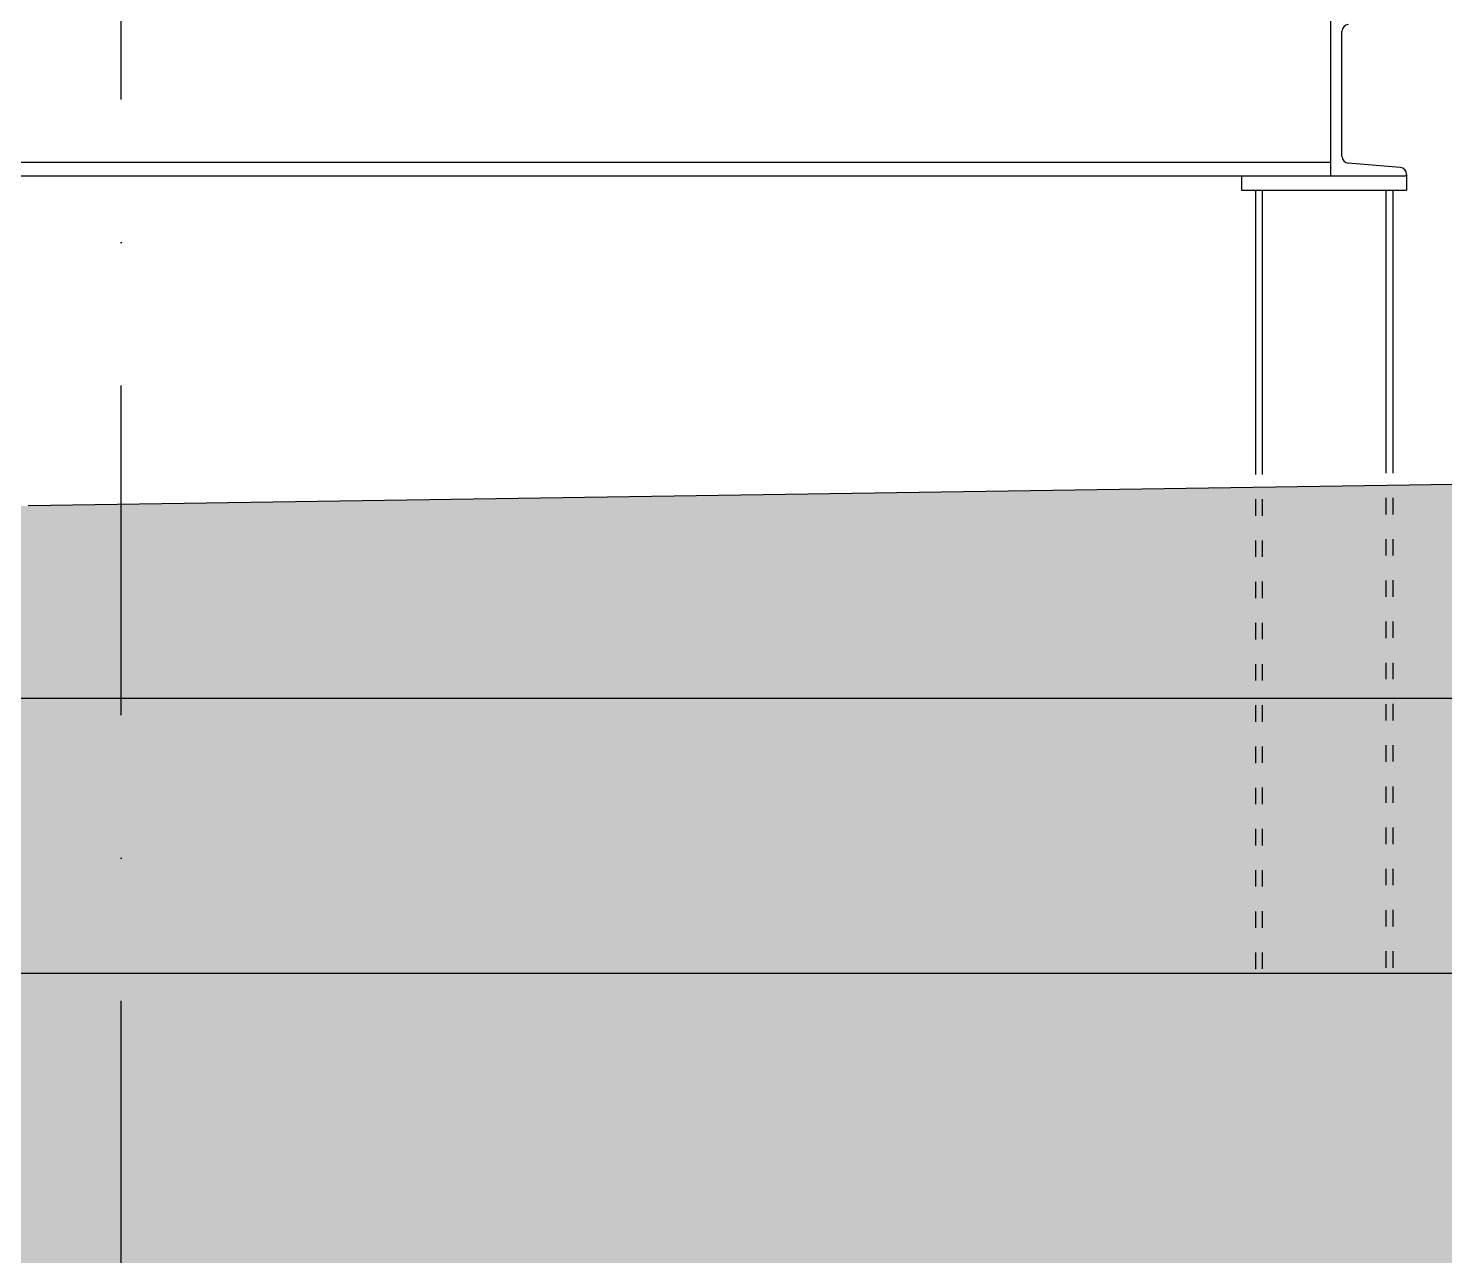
# Model space of a CAD drawing. Extents: x 3792242 to 5145247, y -1546315 to -1031918.
# Drawn here: x 3800838 to 3801868, y -1526950 to -1526056 of the extents above; entities that cross this region are included whole.
import ezdxf

# ---------------------------------------------------------------- set-up
doc = ezdxf.new("R2010")
doc.units = 0
doc.header["$MEASUREMENT"] = 0
doc.linetypes.add('ACAD_ISO03W100', pattern=[30, 12, -18])
doc.linetypes.add('BODKOCIARKOVANA_3', pattern=[5.6, 3, -1.3, 0, -1.3])
for name, color, linetype in [('MÚRY', 1, 'CONTINUOUS'), ('osi', 253, 'CONTINUOUS'), ('TENKÁ', 7, 'CONTINUOUS'), ('ZZ-chladenie', 133, 'CONTINUOUS'), ('ŠRAFY', 82, 'CONTINUOUS'), ('šrafy-múry', 8, 'CONTINUOUS')]:
    doc.layers.add(name, color=color, linetype=linetype)
pattern_1 = [(0, (42813.193, 0), (0, 37.5), [37.5, -37.5]), (90, (42813.193, 0), (-37.5, 2e-15), [37.5, -37.5])]

msp = doc.modelspace()

# ---------------------------------------------------------------- hatches: boundary and pattern name
at = {"layer": 'ŠRAFY'}
h = msp.add_hatch(dxfattribs=at)
h.set_pattern_fill('SQUARE', color=256, scale=300)
h.set_pattern_definition(pattern_1)
h.paths.add_polyline_path([(3800837.693, -1526403.77), (3796440.193, -1526337.808), (3796440.193, -1526543.77), (3809320.193, -1526543.77), (3809320.193, -1526276.533), (3802260.535, -1526382.428), (3802239.193, -1526403.77), (3802218.481, -1526383.058)])
h.paths.add_polyline_path([(3808320.193, -1526564.799), (3808320.193, -1526277.201), (3808570.193, -1526277.201), (3808570.193, -1526564.799)], flags=9)
h.paths.add_polyline_path([(3806196.995, -1526317.059), (3806703.794, -1526317.059), (3806703.794, -1526517.173), (3806196.995, -1526517.173)], flags=24)
h = msp.add_hatch(dxfattribs=at)
h.set_pattern_fill('SQUARE', color=256, scale=300)
h.set_pattern_definition(pattern_1)
h.paths.add_polyline_path([(3806248.152, -1526543.77), (3796440.193, -1526543.77), (3796440.193, -1526743.77), (3806248.152, -1526743.77)])
h.paths.add_polyline_path([(3797085.193, -1526935.299), (3797085.193, -1526647.701), (3797335.193, -1526647.701), (3797335.193, -1526935.299)], flags=9)
at = {"layer": 'šrafy-múry'}
h = msp.add_hatch(dxfattribs=at)
h.set_pattern_fill('ANSI36', color=253, scale=800)
h.set_pattern_definition([(45, (-139994.81, -26883.5), (53.0330086, 194.4543648), [250, -50, 0, -50])])
h.paths.add_polyline_path([(3801420.193, -1527013.77), (3801420.193, -1526963.77), (3801535.193, -1526963.77), (3801585.193, -1526963.77), (3803835.193, -1526963.77), (3803950.193, -1526963.77), (3804950.193, -1526963.77), (3805065.193, -1526963.77), (3809340.193, -1526963.77), (3809340.193, -1527213.77), (3809680.193, -1527213.77), (3809680.193, -1525793.77), (3809520.193, -1525793.77), (3809520.193, -1526743.77), (3796240.193, -1526743.77), (3796240.193, -1525793.77), (3796080.193, -1525793.77), (3796080.193, -1527383.77), (3796420.193, -1527383.77), (3796420.193, -1527013.77), (3796420.193, -1526963.77), (3800085.193, -1526963.77), (3800085.193, -1527013.77)])
h.paths.add_polyline_path([(3797085.193, -1526935.299), (3797085.193, -1526647.701), (3797335.193, -1526647.701), (3797335.193, -1526935.299)], flags=24)
h.paths.add_polyline_path([(3808246.193, -1527070.799), (3808246.193, -1526783.201), (3808496.193, -1526783.201), (3808496.193, -1527070.799)], flags=24)
h.paths.add_polyline_path([(3808601.193, -1526941.799), (3808601.193, -1526654.201), (3808851.193, -1526654.201), (3808851.193, -1526941.799)], flags=24)

# ---------------------------------------------------------------- linework, layer by layer
at = {"layer": 'MÚRY'}
msp.add_line((3809320.193, -1526276.533), (3800837.693, -1526403.77), dxfattribs=at)
at = {"layer": 'osi', "linetype": 'BODKOCIARKOVANA_3', "ltscale": 80}
msp.add_line((3800905.193, -1542239.5), (3800905.193, -1519829.5), dxfattribs=at)
at = {"layer": 'TENKÁ'}
for p, q in [((3796440.193, -1526543.77), (3809320.193, -1526543.77)), ((3796240.193, -1526743.77), (3809520.193, -1526743.77))]:
    msp.add_line(p, q, dxfattribs=at)
at = {"layer": 'ZZ-chladenie'}
for p, q in [((3801785.625, -1526163.77), (3801785.625, -1526043.77)), ((3801793.625, -1526149.181), (3801793.625, -1526058.36)), ((3801785.625, -1526153.77), (3799526.761, -1526153.77)), ((3801836.06, -1526157.475), (3801798.189, -1526154.162)), ((3801840.625, -1526163.77), (3799526.761, -1526163.77)), ((3801720.625, -1526163.77), (3801720.625, -1526173.77)), ((3801840.625, -1526163.77), (3801785.625, -1526163.77)), ((3801840.625, -1526163.77), (3801840.625, -1526162.456)), ((3801840.625, -1526162.456), (3801840.625, -1526173.77)), ((3801840.625, -1526163.77), (3801840.625, -1526162.456)), ((3801720.625, -1526173.77), (3801840.625, -1526173.77)), ((3801730.625, -1526173.77), (3801730.625, -1526338.734)), ((3801735.625, -1526173.77), (3801735.625, -1526368.836)), ((3801825.625, -1526173.77), (3801825.625, -1526367.936)), ((3801830.625, -1526173.77), (3801830.625, -1526337.234)), ((3801730.625, -1526338.734), (3801730.625, -1526368.886)), ((3801830.625, -1526337.234), (3801830.625, -1526367.886)), ((3801730.625, -1526743.77), (3801830.625, -1526743.77))]:
    msp.add_line(p, q, dxfattribs=at)
at = {"layer": 'ZZ-chladenie', "linetype": 'ACAD_ISO03W100'}
for p, q in [((3801730.625, -1526368.886), (3801730.625, -1526743.77)), ((3801735.625, -1526368.836), (3801735.625, -1526743.77)), ((3801825.625, -1526367.936), (3801825.625, -1526743.77)), ((3801830.625, -1526367.886), (3801830.625, -1526743.77))]:
    msp.add_line(p, q, dxfattribs=at)
at = {"layer": 'ZZ-chladenie'}
for centre, start, end in [((3801798.625, -1526058.36), 95, 180), ((3801798.625, -1526149.181), 180, 265), ((3801835.625, -1526162.456), 0, 85)]:
    msp.add_arc(centre, 5, start, end, dxfattribs=at)

doc.saveas('drawing.dxf')
